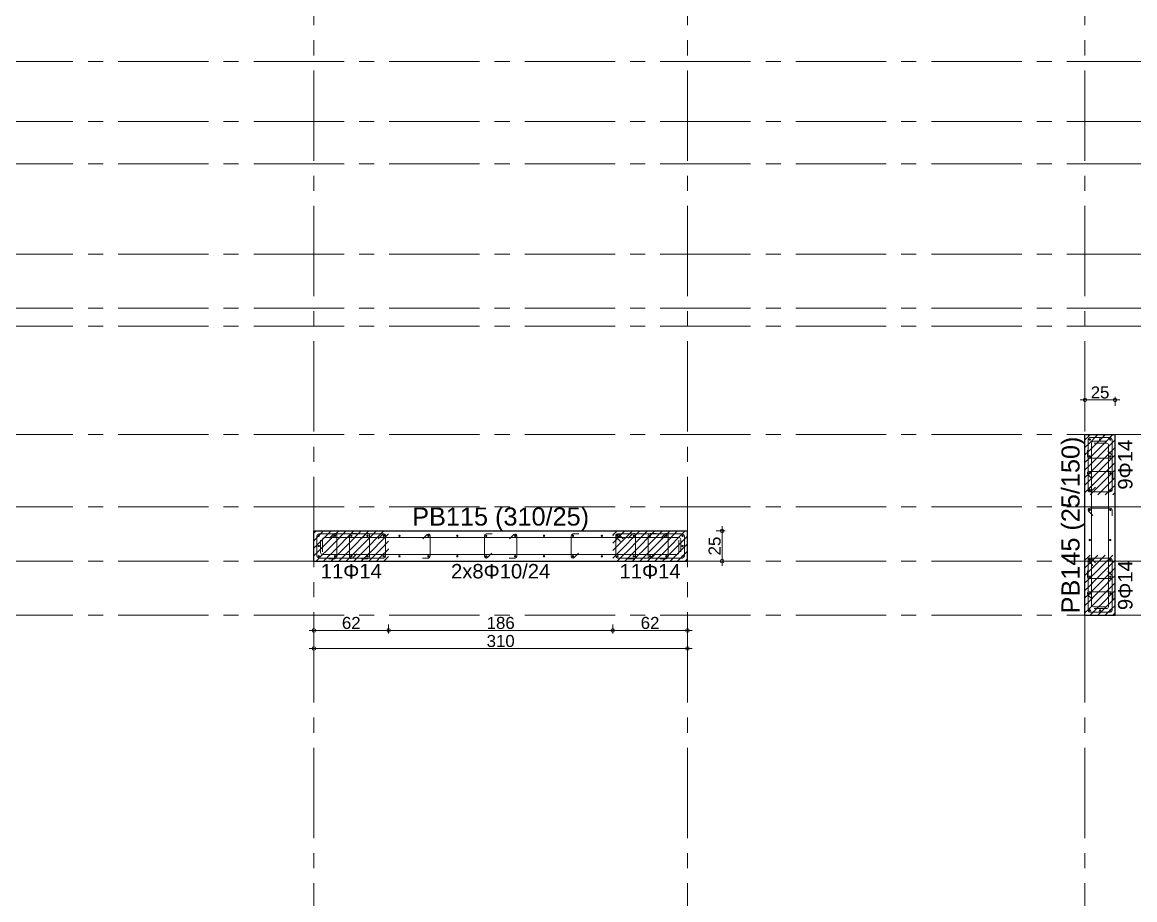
# Model space of a CAD drawing. Header units: millimetres. Extents: x 2232 to 85269, y -3593 to 5869.
# Drawn here: x 18174 to 19097, y 3704 to 4433 of the extents above; entities that cross this region are included whole.
import ezdxf

# ---------------------------------------------------------------- set-up
doc = ezdxf.new("R2010")
doc.units = ezdxf.units.MM
doc.linetypes.add('CENTER2', pattern=[112.5, 75, -12.5, 12.5, -12.5])
doc.linetypes.add('DASHDOT2', pattern=[12.7, 6.35, -3.175, 0, -3.175])
doc.layers.add('aks', color=251, linetype='DASHDOT2', lineweight=35)
for name, color, linetype in [('Donatı Yazısı', 7, 'Continuous'), ('Donatı Çizgisi', 7, 'Continuous'), ('Kolon', 7, 'Continuous'), ('Ölçülendirme', 7, 'Continuous')]:
    doc.layers.add(name, color=color, linetype=linetype)
doc.styles.add('arial_1_18', font='arial.ttf', dxfattribs={"height": 0.2})

# ---------------------------------------------------------------- blocks, each defined once
blk = doc.blocks.new('IDE912Entity7120')
at = {"layer": 'aks', "color": 250, "linetype": 'CENTER2', "lineweight": 5}
blk.add_lwpolyline([(444.42, 1455), (3754.42, 1455)], dxfattribs=at)
blk = doc.blocks.new('IDE912Entity7145')
at = {"layer": 'aks', "color": 250, "linetype": 'CENTER2', "lineweight": 5}
blk.add_lwpolyline([(444.42, 1085), (3754.42, 1085)], dxfattribs=at)
blk = doc.blocks.new('IDE912Entity7146')
at = {"layer": 'aks', "color": 250, "linetype": 'CENTER2', "lineweight": 5}
blk.add_lwpolyline([(444.42, 1235), (3754.42, 1235)], dxfattribs=at)
blk = doc.blocks.new('IDE912Entity7149')
at = {"layer": 'aks', "color": 250, "linetype": 'CENTER2', "lineweight": 5}
blk.add_lwpolyline([(444.42, 1040), (3754.42, 1040)], dxfattribs=at)
blk = doc.blocks.new('IDE912Entity7150')
at = {"layer": 'aks', "color": 250, "linetype": 'CENTER2', "lineweight": 5}
blk.add_lwpolyline([(444.42, 1295), (3754.42, 1295)], dxfattribs=at)
blk = doc.blocks.new('IDE912Entity7151')
at = {"layer": 'aks', "color": 250, "linetype": 'CENTER2', "lineweight": 5}
blk.add_lwpolyline([(444.42, 1405), (3754.42, 1405)], dxfattribs=at)
blk = doc.blocks.new('IDE912Entity7152')
at = {"layer": 'aks', "color": 250, "linetype": 'CENTER2', "lineweight": 5}
blk.add_lwpolyline([(444.42, 1250), (3754.42, 1250)], dxfattribs=at)
blk = doc.blocks.new('IDE912Entity7153')
at = {"layer": 'aks', "color": 250, "linetype": 'CENTER2', "lineweight": 5}
blk.add_lwpolyline([(444.42, 995), (3754.42, 995)], dxfattribs=at)
blk = doc.blocks.new('IDE912Entity7154')
at = {"layer": 'aks', "color": 250, "linetype": 'CENTER2', "lineweight": 5}
blk.add_lwpolyline([(444.42, 1145), (3754.42, 1145)], dxfattribs=at)
blk = doc.blocks.new('IDE912Entity7155')
at = {"layer": 'aks', "color": 250, "linetype": 'CENTER2', "lineweight": 5}
blk.add_lwpolyline([(444.42, 1370), (3754.42, 1370)], dxfattribs=at)
blk = doc.blocks.new('IDE912Entity7161')
at = {"layer": 'aks', "color": 250, "linetype": 'CENTER2', "lineweight": 5}
blk.add_lwpolyline([(2294.42, 360), (2294.42, 2530)], dxfattribs=at)
blk = doc.blocks.new('IDE912Entity7162')
at = {"layer": 'aks', "color": 250, "linetype": 'CENTER2', "lineweight": 5}
blk.add_lwpolyline([(2934.42, 360), (2934.42, 2530)], dxfattribs=at)
blk = doc.blocks.new('IDE912Entity7163')
at = {"layer": 'aks', "color": 250, "linetype": 'CENTER2', "lineweight": 5}
blk.add_lwpolyline([(2604.42, 360), (2604.42, 2530)], dxfattribs=at)

msp = doc.modelspace()

# ---------------------------------------------------------------- hatches: boundary and pattern name
at = {"layer": 'Donatı Çizgisi', "linetype": 'Continuous', "lineweight": 5}
h = msp.add_hatch(color=5, dxfattribs=at)
edge = h.paths.add_edge_path(flags=0)
edge.add_arc((19059.66, 4086.72), 1, 0, 360)
h = msp.add_hatch(color=5, dxfattribs=at)
edge = h.paths.add_edge_path(flags=0)
edge.add_arc((19068.16, 4086.72), 1, 0, 360)
h = msp.add_hatch(color=5, dxfattribs=at)
edge = h.paths.add_edge_path(flags=0)
edge.add_arc((19076.66, 4086.72), 1, 0, 360)
h = msp.add_hatch(color=5, dxfattribs=at)
edge = h.paths.add_edge_path(flags=0)
edge.add_arc((19059.66, 4072.72), 1, 0, 360)
h = msp.add_hatch(color=5, dxfattribs=at)
edge = h.paths.add_edge_path(flags=0)
edge.add_arc((19076.66, 4072.72), 1, 0, 360)
h = msp.add_hatch(color=5, dxfattribs=at)
edge = h.paths.add_edge_path(flags=0)
edge.add_arc((19059.66, 4058.72), 1, 0, 360)
h = msp.add_hatch(color=5, dxfattribs=at)
edge = h.paths.add_edge_path(flags=0)
edge.add_arc((19076.66, 4058.72), 1, 0, 360)
h = msp.add_hatch(color=5, dxfattribs=at)
edge = h.paths.add_edge_path(flags=0)
edge.add_arc((19059.66, 4044.72), 1, 0, 360)
h = msp.add_hatch(color=5, dxfattribs=at)
edge = h.paths.add_edge_path(flags=0)
edge.add_arc((19076.66, 4044.72), 1, 0, 360)
h = msp.add_hatch(color=5, dxfattribs=at)
edge = h.paths.add_edge_path(flags=0)
edge.add_arc((19059.66, 4028.22), 1, 0, 360)
h = msp.add_hatch(color=5, dxfattribs=at)
edge = h.paths.add_edge_path(flags=0)
edge.add_arc((19076.66, 4028.22), 1, 0, 360)
h = msp.add_hatch(color=5, dxfattribs=at)
edge = h.paths.add_edge_path(flags=0)
edge.add_arc((18419.66, 4006.72), 1, 0, 360)
h = msp.add_hatch(color=5, dxfattribs=at)
edge = h.paths.add_edge_path(flags=0)
edge.add_arc((18433.16, 4006.72), 1, 0, 360)
h = msp.add_hatch(color=5, dxfattribs=at)
edge = h.paths.add_edge_path(flags=0)
edge.add_arc((18446.66, 4006.72), 1, 0, 360)
h = msp.add_hatch(color=5, dxfattribs=at)
edge = h.paths.add_edge_path(flags=0)
edge.add_arc((18460.16, 4006.72), 1, 0, 360)
h = msp.add_hatch(color=5, dxfattribs=at)
edge = h.paths.add_edge_path(flags=0)
edge.add_arc((18473.66, 4006.72), 1, 0, 360)
h = msp.add_hatch(color=5, dxfattribs=at)
edge = h.paths.add_edge_path(flags=0)
edge.add_arc((18486.66, 4006.72), 1, 0, 360)
h = msp.add_hatch(color=5, dxfattribs=at)
edge = h.paths.add_edge_path(flags=0)
edge.add_arc((18510.66, 4006.72), 1, 0, 360)
h = msp.add_hatch(color=5, dxfattribs=at)
edge = h.paths.add_edge_path(flags=0)
edge.add_arc((18534.66, 4006.72), 1, 0, 360)
h = msp.add_hatch(color=5, dxfattribs=at)
edge = h.paths.add_edge_path(flags=0)
edge.add_arc((18558.66, 4006.72), 1, 0, 360)
h = msp.add_hatch(color=5, dxfattribs=at)
edge = h.paths.add_edge_path(flags=0)
edge.add_arc((18582.66, 4006.72), 1, 0, 360)
h = msp.add_hatch(color=5, dxfattribs=at)
edge = h.paths.add_edge_path(flags=0)
edge.add_arc((18606.66, 4006.72), 1, 0, 360)
h = msp.add_hatch(color=5, dxfattribs=at)
edge = h.paths.add_edge_path(flags=0)
edge.add_arc((18630.66, 4006.72), 1, 0, 360)
h = msp.add_hatch(color=5, dxfattribs=at)
edge = h.paths.add_edge_path(flags=0)
edge.add_arc((18654.66, 4006.72), 1, 0, 360)
h = msp.add_hatch(color=5, dxfattribs=at)
edge = h.paths.add_edge_path(flags=0)
edge.add_arc((18667.66, 4006.72), 1, 0, 360)
h = msp.add_hatch(color=5, dxfattribs=at)
edge = h.paths.add_edge_path(flags=0)
edge.add_arc((18681.16, 4006.72), 1, 0, 360)
h = msp.add_hatch(color=5, dxfattribs=at)
edge = h.paths.add_edge_path(flags=0)
edge.add_arc((18694.66, 4006.72), 1, 0, 360)
h = msp.add_hatch(color=5, dxfattribs=at)
edge = h.paths.add_edge_path(flags=0)
edge.add_arc((18708.16, 4006.72), 1, 0, 360)
h = msp.add_hatch(color=5, dxfattribs=at)
edge = h.paths.add_edge_path(flags=0)
edge.add_arc((18721.66, 4006.72), 1, 0, 360)
h = msp.add_hatch(color=5, dxfattribs=at)
edge = h.paths.add_edge_path(flags=0)
edge.add_arc((18419.66, 3998.22), 1, 0, 360)
h = msp.add_hatch(color=5, dxfattribs=at)
edge = h.paths.add_edge_path(flags=0)
edge.add_arc((18721.66, 3998.22), 1, 0, 360)
h = msp.add_hatch(color=5, dxfattribs=at)
edge = h.paths.add_edge_path(flags=0)
edge.add_arc((19059.66, 4003.22), 1, 0, 360)
h = msp.add_hatch(color=5, dxfattribs=at)
edge = h.paths.add_edge_path(flags=0)
edge.add_arc((19076.66, 4003.22), 1, 0, 360)
h = msp.add_hatch(color=5, dxfattribs=at)
edge = h.paths.add_edge_path(flags=0)
edge.add_arc((18419.66, 3989.72), 1, 0, 360)
h = msp.add_hatch(color=5, dxfattribs=at)
edge = h.paths.add_edge_path(flags=0)
edge.add_arc((18433.16, 3989.72), 1, 0, 360)
h = msp.add_hatch(color=5, dxfattribs=at)
edge = h.paths.add_edge_path(flags=0)
edge.add_arc((18446.66, 3989.72), 1, 0, 360)
h = msp.add_hatch(color=5, dxfattribs=at)
edge = h.paths.add_edge_path(flags=0)
edge.add_arc((18460.16, 3989.72), 1, 0, 360)
h = msp.add_hatch(color=5, dxfattribs=at)
edge = h.paths.add_edge_path(flags=0)
edge.add_arc((18473.66, 3989.72), 1, 0, 360)
h = msp.add_hatch(color=5, dxfattribs=at)
edge = h.paths.add_edge_path(flags=0)
edge.add_arc((18486.66, 3989.72), 1, 0, 360)
h = msp.add_hatch(color=5, dxfattribs=at)
edge = h.paths.add_edge_path(flags=0)
edge.add_arc((18510.66, 3989.72), 1, 0, 360)
h = msp.add_hatch(color=5, dxfattribs=at)
edge = h.paths.add_edge_path(flags=0)
edge.add_arc((18534.66, 3989.72), 1, 0, 360)
h = msp.add_hatch(color=5, dxfattribs=at)
edge = h.paths.add_edge_path(flags=0)
edge.add_arc((18558.66, 3989.72), 1, 0, 360)
h = msp.add_hatch(color=5, dxfattribs=at)
edge = h.paths.add_edge_path(flags=0)
edge.add_arc((18582.66, 3989.72), 1, 0, 360)
h = msp.add_hatch(color=5, dxfattribs=at)
edge = h.paths.add_edge_path(flags=0)
edge.add_arc((18606.66, 3989.72), 1, 0, 360)
h = msp.add_hatch(color=5, dxfattribs=at)
edge = h.paths.add_edge_path(flags=0)
edge.add_arc((18630.66, 3989.72), 1, 0, 360)
h = msp.add_hatch(color=5, dxfattribs=at)
edge = h.paths.add_edge_path(flags=0)
edge.add_arc((18654.66, 3989.72), 1, 0, 360)
h = msp.add_hatch(color=5, dxfattribs=at)
edge = h.paths.add_edge_path(flags=0)
edge.add_arc((18667.66, 3989.72), 1, 0, 360)
h = msp.add_hatch(color=5, dxfattribs=at)
edge = h.paths.add_edge_path(flags=0)
edge.add_arc((18681.16, 3989.72), 1, 0, 360)
h = msp.add_hatch(color=5, dxfattribs=at)
edge = h.paths.add_edge_path(flags=0)
edge.add_arc((18694.66, 3989.72), 1, 0, 360)
h = msp.add_hatch(color=5, dxfattribs=at)
edge = h.paths.add_edge_path(flags=0)
edge.add_arc((18708.16, 3989.72), 1, 0, 360)
h = msp.add_hatch(color=5, dxfattribs=at)
edge = h.paths.add_edge_path(flags=0)
edge.add_arc((18721.66, 3989.72), 1, 0, 360)
h = msp.add_hatch(color=5, dxfattribs=at)
edge = h.paths.add_edge_path(flags=0)
edge.add_arc((19059.66, 3986.72), 1, 0, 360)
h = msp.add_hatch(color=5, dxfattribs=at)
edge = h.paths.add_edge_path(flags=0)
edge.add_arc((19076.66, 3986.72), 1, 0, 360)
h = msp.add_hatch(color=5, dxfattribs=at)
edge = h.paths.add_edge_path(flags=0)
edge.add_arc((19059.66, 3972.72), 1, 0, 360)
h = msp.add_hatch(color=5, dxfattribs=at)
edge = h.paths.add_edge_path(flags=0)
edge.add_arc((19076.66, 3972.72), 1, 0, 360)
h = msp.add_hatch(color=5, dxfattribs=at)
edge = h.paths.add_edge_path(flags=0)
edge.add_arc((19059.66, 3958.72), 1, 0, 360)
h = msp.add_hatch(color=5, dxfattribs=at)
edge = h.paths.add_edge_path(flags=0)
edge.add_arc((19076.66, 3958.72), 1, 0, 360)
h = msp.add_hatch(color=5, dxfattribs=at)
edge = h.paths.add_edge_path(flags=0)
edge.add_arc((19059.66, 3944.72), 1, 0, 360)
h = msp.add_hatch(color=5, dxfattribs=at)
edge = h.paths.add_edge_path(flags=0)
edge.add_arc((19068.16, 3944.72), 1, 0, 360)
h = msp.add_hatch(color=5, dxfattribs=at)
edge = h.paths.add_edge_path(flags=0)
edge.add_arc((19076.66, 3944.72), 1, 0, 360)

# ---------------------------------------------------------------- linework, layer by layer
at = {"layer": 'Donatı Çizgisi', "color": 5, "linetype": 'Continuous', "lineweight": 5}
for points in [[(19058.16, 4044.72), (19058.16, 4086.72)], [(19059.66, 4088.22), (19076.66, 4088.22)], [(19078.16, 4086.72), (19078.16, 4044.72)], [(19058.6, 4045.78), (19062.13, 4049.31)], [(19064.26, 4047.19), (19060.72, 4043.66)], [(19076.66, 4043.22), (19059.66, 4043.22)], [(18473.66, 4008.22), (18419.66, 4008.22)], [(18472.6, 4007.78), (18469.06, 4004.24)], [(18667.66, 4008.22), (18721.66, 4008.22)], [(18668.72, 4007.78), (18672.26, 4004.24)], [(18418.16, 4006.72), (18418.16, 3989.72)], [(18471.18, 4002.12), (18474.72, 4005.66)], [(18475.16, 3989.72), (18475.16, 4006.72)], [(18666.16, 3989.72), (18666.16, 4006.72)], [(18670.13, 4002.12), (18666.6, 4005.66)], [(18723.16, 4006.72), (18723.16, 3989.72)], [(18419.66, 3988.22), (18473.66, 3988.22)], [(18721.66, 3988.22), (18667.66, 3988.22)], [(19058.16, 3986.72), (19058.16, 3944.72)], [(19058.6, 3985.66), (19062.13, 3982.12)], [(19076.66, 3988.22), (19059.66, 3988.22)], [(19064.26, 3984.24), (19060.72, 3987.78)], [(19078.16, 3944.72), (19078.16, 3986.72)], [(19059.66, 3943.22), (19076.66, 3943.22)]]:
    msp.add_lwpolyline(points, dxfattribs=at)
at = {"layer": 'Donatı Çizgisi', "color": 1, "linetype": 'Continuous', "lineweight": 5}
for points in [[(19061.16, 3949.22), (19061.16, 4083.72)], [(19062.66, 4085.22), (19073.06, 4085.22)], [(19073.66, 4083.72), (19063.26, 4083.72)], [(19075.16, 3947.72), (19075.16, 4082.22)], [(19057.66, 4072.72), (19057.66, 4077.72)], [(19074.68, 4077.31), (19078.22, 4073.78)], [(19077.16, 4071.22), (19059.16, 4071.22)], [(19061.63, 4054.12), (19058.1, 4057.66)], [(19059.16, 4060.22), (19077.16, 4060.22)], [(19078.66, 4058.72), (19078.66, 4053.72)], [(19062.13, 4023.62), (19058.6, 4027.16)], [(19059.66, 4029.72), (19076.66, 4029.72)], [(19078.16, 4028.22), (19078.16, 4023.22)], [(18428.56, 4004.74), (18432.1, 4008.28)], [(18446.66, 4008.72), (18451.66, 4008.72)], [(18455.56, 4004.74), (18459.1, 4008.28)], [(18506.06, 4004.24), (18509.6, 4007.78)], [(18558.66, 4008.22), (18563.66, 4008.22)], [(18578.06, 4004.24), (18581.6, 4007.78)], [(18630.66, 4008.22), (18635.66, 4008.22)], [(18676.56, 4004.74), (18680.1, 4008.28)], [(18694.66, 4008.72), (18699.66, 4008.72)], [(18703.56, 4004.74), (18707.1, 4008.28)], [(18421.16, 4003.12), (18421.16, 3992.72)], [(18422.66, 3993.32), (18422.66, 4003.72)], [(18424.16, 4005.22), (18718.66, 4005.22)], [(18434.66, 4007.22), (18434.66, 3989.22)], [(18445.16, 3989.22), (18445.16, 4007.22)], [(18461.66, 4007.22), (18461.66, 3989.22)], [(18512.16, 4006.72), (18512.16, 3989.72)], [(18557.16, 3989.72), (18557.16, 4006.72)], [(18584.16, 4006.72), (18584.16, 3989.72)], [(18629.16, 3989.72), (18629.16, 4006.72)], [(18682.66, 4007.22), (18682.66, 3989.22)], [(18693.16, 3989.22), (18693.16, 4007.22)], [(18709.66, 4007.22), (18709.66, 3989.22)], [(18718.66, 3992.72), (18718.66, 4003.12)], [(18720.16, 4003.72), (18720.16, 3993.32)], [(18422.66, 3991.22), (18717.16, 3991.22)], [(18451.26, 3991.69), (18447.72, 3988.16)], [(18563.26, 3992.19), (18559.72, 3988.66)], [(18635.26, 3992.19), (18631.72, 3988.66)], [(18699.26, 3991.69), (18695.72, 3988.16)], [(18433.16, 3987.72), (18428.16, 3987.72)], [(18460.16, 3987.72), (18455.16, 3987.72)], [(18510.66, 3988.22), (18505.66, 3988.22)], [(18582.66, 3988.22), (18577.66, 3988.22)], [(18681.16, 3987.72), (18676.16, 3987.72)], [(18708.16, 3987.72), (18703.16, 3987.72)], [(19057.66, 3972.72), (19057.66, 3977.72)], [(19077.16, 3971.22), (19059.16, 3971.22)], [(19074.68, 3977.31), (19078.22, 3973.78)], [(19061.63, 3954.12), (19058.1, 3957.66)], [(19059.16, 3960.22), (19077.16, 3960.22)], [(19078.66, 3958.72), (19078.66, 3953.72)], [(19073.06, 3947.72), (19062.66, 3947.72)], [(19063.26, 3946.22), (19073.66, 3946.22)]]:
    msp.add_lwpolyline(points, dxfattribs=at)
at = {"layer": 'Donatı Çizgisi', "color": 5, "linetype": 'Continuous', "lineweight": 5}
for centre, start, end in [((19059.66, 4086.72), 90, 180), ((19076.66, 4086.72), 0, 90), ((19059.66, 4044.72), 135, 270), ((19059.66, 4044.72), 180, 315), ((19076.66, 4044.72), 270, 0), ((18419.66, 4006.72), 90, 180), ((18473.66, 4006.72), 360, 135), ((18473.66, 4006.72), 315, 90), ((18667.66, 4006.72), 90, 225), ((18667.66, 4006.72), 45, 180), ((18721.66, 4006.72), 0, 90), ((18419.66, 3989.72), 180, 270), ((18473.66, 3989.72), 270, 360), ((18667.66, 3989.72), 180, 270), ((18721.66, 3989.72), 270, 0), ((19059.66, 3986.72), 45, 180), ((19059.66, 3986.72), 90, 225), ((19076.66, 3986.72), 0, 90), ((19059.66, 3944.72), 180, 270), ((19076.66, 3944.72), 270, 0)]:
    msp.add_arc(centre, 1.5, start, end, dxfattribs=at)
at = {"layer": 'Donatı Çizgisi', "color": 1, "linetype": 'Continuous', "lineweight": 5}
for centre, start, end in [((19062.66, 4083.72), 90, 180), ((19073.66, 4082.22), 0, 90), ((19059.16, 4072.72), 180, 270), ((19077.16, 4072.72), 270, 45), ((19059.16, 4058.72), 90, 225), ((19077.16, 4058.72), 0, 90), ((19059.66, 4028.22), 90, 225), ((19076.66, 4028.22), 0, 90), ((18433.16, 4007.22), 0, 135), ((18446.66, 4007.22), 90, 180), ((18460.16, 4007.22), 0, 135), ((18510.66, 4006.72), 0, 135), ((18558.66, 4006.72), 90, 180), ((18582.66, 4006.72), 0, 135), ((18630.66, 4006.72), 90, 180), ((18681.16, 4007.22), 0, 135), ((18694.66, 4007.22), 90, 180), ((18708.16, 4007.22), 0, 135), ((18424.16, 4003.72), 90, 180), ((18718.66, 4003.72), 0, 90), ((18422.66, 3992.72), 180, 270), ((18433.16, 3989.22), 270, 0), ((18446.66, 3989.22), 180, 315), ((18460.16, 3989.22), 270, 0), ((18510.66, 3989.72), 270, 0), ((18558.66, 3989.72), 180, 315), ((18582.66, 3989.72), 270, 0), ((18630.66, 3989.72), 180, 315), ((18681.16, 3989.22), 270, 0), ((18694.66, 3989.22), 180, 315), ((18708.16, 3989.22), 270, 0), ((18717.16, 3992.72), 270, 0), ((19059.16, 3972.72), 180, 270), ((19077.16, 3972.72), 270, 45), ((19059.16, 3958.72), 90, 225), ((19077.16, 3958.72), 0, 90), ((19062.66, 3949.22), 180, 270), ((19073.66, 3947.72), 270, 0)]:
    msp.add_arc(centre, 1.5, start, end, dxfattribs=at)
at = {"layer": 'Kolon', "color": 33, "linetype": 'Continuous', "lineweight": -3}
for points in [[(19055.66, 3940.72), (19055.66, 4090.72)], [(19055.66, 4090.72), (19080.66, 4090.72)], [(19080.66, 3940.72), (19080.66, 4090.72)], [(18415.66, 4010.72), (18725.66, 4010.72)], [(18415.66, 3985.72), (18415.66, 4010.72)], [(18725.66, 3985.72), (18725.66, 4010.72)], [(18415.66, 3985.72), (18725.66, 3985.72)], [(19055.66, 3940.72), (19080.66, 3940.72)]]:
    msp.add_lwpolyline(points, dxfattribs=at)
at = {"layer": 'Kolon', "color": 251, "linetype": 'Continuous', "lineweight": -3}
for points in [[(19058.74, 4083.22), (19066.24, 4090.72)], [(19058.74, 4089.47), (19059.99, 4090.72)], [(19071.24, 4083.22), (19078.74, 4090.72)], [(19071.24, 4089.47), (19072.49, 4090.72)], [(19055.66, 4086.39), (19058.74, 4089.47)], [(19055.66, 4080.14), (19058.74, 4083.22)], [(19058.74, 4070.72), (19071.24, 4083.22)], [(19058.74, 4076.97), (19064.99, 4083.22)], [(19064.99, 4083.22), (19071.24, 4089.47)], [(19071.24, 4076.97), (19077.49, 4083.22)], [(19077.49, 4083.22), (19080.66, 4086.39)], [(19055.66, 4073.89), (19058.74, 4076.97)], [(19064.99, 4070.72), (19071.24, 4076.97)], [(19071.24, 4070.72), (19080.66, 4080.14)], [(19077.49, 4070.72), (19080.66, 4073.89)], [(19055.66, 4067.64), (19058.74, 4070.72)], [(19055.66, 4061.39), (19058.74, 4064.47)], [(19058.74, 4058.22), (19071.24, 4070.72)], [(19058.74, 4064.47), (19064.99, 4070.72)], [(19064.99, 4058.22), (19071.24, 4064.47)], [(19071.24, 4064.47), (19077.49, 4070.72)], [(19071.24, 4058.22), (19080.66, 4067.64)], [(19055.66, 4055.14), (19058.74, 4058.22)], [(19058.74, 4045.72), (19071.24, 4058.22)], [(19058.74, 4051.97), (19064.99, 4058.22)], [(19071.24, 4051.97), (19077.49, 4058.22)], [(19071.24, 4045.72), (19080.66, 4055.14)], [(19077.49, 4058.22), (19080.66, 4061.39)], [(19055.66, 4048.89), (19058.74, 4051.97)], [(19055.66, 4042.64), (19058.74, 4045.72)], [(19059.99, 4040.72), (19064.99, 4045.72)], [(19064.99, 4045.72), (19071.24, 4051.97)], [(19066.24, 4040.72), (19071.24, 4045.72)], [(19072.49, 4040.72), (19077.49, 4045.72)], [(19077.49, 4045.72), (19080.66, 4048.89)], [(19078.74, 4040.72), (19080.66, 4042.64)], [(18415.66, 4008.89), (18417.49, 4010.72)], [(18415.66, 4002.64), (18421.24, 4008.22)], [(18421.24, 4008.22), (18423.74, 4010.72)], [(18421.24, 3995.72), (18433.74, 4008.22)], [(18421.24, 4001.97), (18427.49, 4008.22)], [(18427.49, 4008.22), (18429.99, 4010.72)], [(18433.74, 4008.22), (18436.24, 4010.72)], [(18433.74, 3995.72), (18446.24, 4008.22)], [(18433.74, 4001.97), (18439.99, 4008.22)], [(18439.99, 4008.22), (18442.49, 4010.72)], [(18446.24, 4008.22), (18448.74, 4010.72)], [(18446.24, 3995.72), (18458.74, 4008.22)], [(18446.24, 4001.97), (18452.49, 4008.22)], [(18452.49, 4008.22), (18454.99, 4010.72)], [(18458.74, 4008.22), (18461.24, 4010.72)], [(18458.74, 3995.72), (18471.24, 4008.22)], [(18458.74, 4001.97), (18464.99, 4008.22)], [(18464.99, 4008.22), (18467.49, 4010.72)], [(18471.24, 4008.22), (18473.74, 4010.72)], [(18471.24, 4001.97), (18477.49, 4008.22)], [(18477.49, 4008.22), (18477.66, 4008.39)], [(18663.66, 4000.64), (18671.24, 4008.22)], [(18663.66, 4006.89), (18664.99, 4008.22)], [(18664.99, 4008.22), (18667.49, 4010.72)], [(18671.24, 4008.22), (18673.74, 4010.72)], [(18671.24, 3995.72), (18683.74, 4008.22)], [(18671.24, 4001.97), (18677.49, 4008.22)], [(18677.49, 4008.22), (18679.99, 4010.72)], [(18683.74, 4008.22), (18686.24, 4010.72)], [(18683.74, 3995.72), (18696.24, 4008.22)], [(18683.74, 4001.97), (18689.99, 4008.22)], [(18689.99, 4008.22), (18692.49, 4010.72)], [(18696.24, 4008.22), (18698.74, 4010.72)], [(18696.24, 3995.72), (18708.74, 4008.22)], [(18696.24, 4001.97), (18702.49, 4008.22)], [(18702.49, 4008.22), (18704.99, 4010.72)], [(18708.74, 4008.22), (18711.24, 4010.72)], [(18708.74, 3995.72), (18721.24, 4008.22)], [(18708.74, 4001.97), (18714.99, 4008.22)], [(18714.99, 4008.22), (18717.49, 4010.72)], [(18721.24, 4008.22), (18723.74, 4010.72)], [(18415.66, 3996.39), (18421.24, 4001.97)], [(18427.49, 3995.72), (18433.74, 4001.97)], [(18439.99, 3995.72), (18446.24, 4001.97)], [(18452.49, 3995.72), (18458.74, 4001.97)], [(18464.99, 3995.72), (18471.24, 4001.97)], [(18471.24, 3995.72), (18477.66, 4002.14)], [(18664.99, 3995.72), (18671.24, 4001.97)], [(18677.49, 3995.72), (18683.74, 4001.97)], [(18689.99, 3995.72), (18696.24, 4001.97)], [(18702.49, 3995.72), (18708.74, 4001.97)], [(18714.99, 3995.72), (18721.24, 4001.97)], [(18721.24, 4001.97), (18725.66, 4006.39)], [(18721.24, 3995.72), (18725.66, 4000.14)], [(18415.66, 3990.14), (18421.24, 3995.72)], [(18417.49, 3985.72), (18421.24, 3989.47)], [(18421.24, 3989.47), (18427.49, 3995.72)], [(18423.74, 3985.72), (18433.74, 3995.72)], [(18429.99, 3985.72), (18433.74, 3989.47)], [(18433.74, 3989.47), (18439.99, 3995.72)], [(18436.24, 3985.72), (18446.24, 3995.72)], [(18442.49, 3985.72), (18446.24, 3989.47)], [(18446.24, 3989.47), (18452.49, 3995.72)], [(18448.74, 3985.72), (18458.74, 3995.72)], [(18454.99, 3985.72), (18458.74, 3989.47)], [(18458.74, 3989.47), (18464.99, 3995.72)], [(18461.24, 3985.72), (18471.24, 3995.72)], [(18467.49, 3985.72), (18471.24, 3989.47)], [(18471.24, 3989.47), (18477.49, 3995.72)], [(18473.74, 3985.72), (18477.66, 3989.64)], [(18477.49, 3995.72), (18477.66, 3995.89)], [(18663.66, 3988.14), (18671.24, 3995.72)], [(18663.66, 3994.39), (18664.99, 3995.72)], [(18667.49, 3985.72), (18671.24, 3989.47)], [(18671.24, 3989.47), (18677.49, 3995.72)], [(18673.74, 3985.72), (18683.74, 3995.72)], [(18679.99, 3985.72), (18683.74, 3989.47)], [(18683.74, 3989.47), (18689.99, 3995.72)], [(18686.24, 3985.72), (18696.24, 3995.72)], [(18692.49, 3985.72), (18696.24, 3989.47)], [(18696.24, 3989.47), (18702.49, 3995.72)], [(18698.74, 3985.72), (18708.74, 3995.72)], [(18704.99, 3985.72), (18708.74, 3989.47)], [(18708.74, 3989.47), (18714.99, 3995.72)], [(18711.24, 3985.72), (18721.24, 3995.72)], [(18717.49, 3985.72), (18721.24, 3989.47)], [(18721.24, 3989.47), (18725.66, 3993.89)], [(19055.66, 3986.39), (19058.74, 3989.47)], [(19058.74, 3983.22), (19066.24, 3990.72)], [(19058.74, 3989.47), (19059.99, 3990.72)], [(19064.99, 3983.22), (19071.24, 3989.47)], [(19071.24, 3983.22), (19078.74, 3990.72)], [(19071.24, 3989.47), (19072.49, 3990.72)], [(18723.74, 3985.72), (18725.66, 3987.64)], [(19055.66, 3980.14), (19058.74, 3983.22)], [(19058.74, 3970.72), (19071.24, 3983.22)], [(19058.74, 3976.97), (19064.99, 3983.22)], [(19071.24, 3976.97), (19077.49, 3983.22)], [(19071.24, 3970.72), (19080.66, 3980.14)], [(19077.49, 3983.22), (19080.66, 3986.39)], [(19055.66, 3973.89), (19058.74, 3976.97)], [(19055.66, 3967.64), (19058.74, 3970.72)], [(19058.74, 3958.22), (19071.24, 3970.72)], [(19058.74, 3964.47), (19064.99, 3970.72)], [(19064.99, 3970.72), (19071.24, 3976.97)], [(19071.24, 3964.47), (19077.49, 3970.72)], [(19077.49, 3970.72), (19080.66, 3973.89)], [(19055.66, 3961.39), (19058.74, 3964.47)], [(19064.99, 3958.22), (19071.24, 3964.47)], [(19071.24, 3958.22), (19080.66, 3967.64)], [(19077.49, 3958.22), (19080.66, 3961.39)], [(19055.66, 3955.14), (19058.74, 3958.22)], [(19058.74, 3945.72), (19071.24, 3958.22)], [(19058.74, 3951.97), (19064.99, 3958.22)], [(19071.24, 3951.97), (19077.49, 3958.22)], [(19071.24, 3945.72), (19080.66, 3955.14)], [(19055.66, 3948.89), (19058.74, 3951.97)], [(19055.66, 3942.64), (19058.74, 3945.72)], [(19059.99, 3940.72), (19064.99, 3945.72)], [(19064.99, 3945.72), (19071.24, 3951.97)], [(19066.24, 3940.72), (19071.24, 3945.72)], [(19072.49, 3940.72), (19077.49, 3945.72)], [(19077.49, 3945.72), (19080.66, 3948.89)], [(19078.74, 3940.72), (19080.66, 3942.64)]]:
    msp.add_lwpolyline(points, dxfattribs=at)
at = {"layer": 'Ölçülendirme', "color": 5, "linetype": 'Continuous', "lineweight": 5}
for points in [[(19084.66, 4119.52), (19051.66, 4119.52)], [(19055.66, 4114.52), (19055.66, 4122.02)], [(19080.66, 4114.52), (19080.66, 4122.02)], [(18749.46, 4010.72), (18756.96, 4010.72)], [(18754.46, 3981.72), (18754.46, 4014.72)], [(18749.46, 3985.72), (18756.96, 3985.72)], [(18411.66, 3928.12), (18729.66, 3928.12)], [(18415.66, 3933.12), (18415.66, 3925.62)], [(18477.66, 3933.12), (18477.66, 3925.62)], [(18663.66, 3933.12), (18663.66, 3925.62)], [(18725.66, 3933.12), (18725.66, 3925.62)], [(18415.66, 3918.12), (18415.66, 3910.62)], [(18725.66, 3918.12), (18725.66, 3910.62)], [(18411.66, 3913.12), (18729.66, 3913.12)]]:
    msp.add_lwpolyline(points, dxfattribs=at)
for centre in [(19055.66, 4119.52), (19080.66, 4119.52), (18754.46, 4010.72), (18754.46, 3985.72), (18415.66, 3928.12), (18477.66, 3928.12), (18663.66, 3928.12), (18725.66, 3928.12), (18415.66, 3913.12), (18725.66, 3913.12)]:
    msp.add_circle(centre, 1.5, dxfattribs=at)

# ---------------------------------------------------------------- block references
at = {"layer": 'aks'}
for name in ['IDE912Entity7161', 'IDE912Entity7163', 'IDE912Entity7162', 'IDE912Entity7120', 'IDE912Entity7151', 'IDE912Entity7155', 'IDE912Entity7150', 'IDE912Entity7152', 'IDE912Entity7146', 'IDE912Entity7154', 'IDE912Entity7145', 'IDE912Entity7149', 'IDE912Entity7153']:
    msp.add_blockref(name, (16121.24, 2945.72), dxfattribs=at)

# ---------------------------------------------------------------- texts
at = {"layer": 'Donatı Yazısı', "color": 1, "linetype": 'Continuous', "lineweight": 5, "style": 'arial_1_18'}
for p in [(19095.06, 4045.05), (19095.06, 3945.05)]:
    msp.add_text('9Φ14', height=12, rotation=90, dxfattribs=at).set_placement(p)
for s, p in [('11Φ14', (18421.33, 3971.32)), ('2x8Φ10/24', (18529.48, 3971.32)), ('11Φ14', (18669.33, 3971.32))]:
    msp.add_text(s, height=12, dxfattribs=at).set_placement(p)
at = {"layer": 'Kolon', "color": 1, "linetype": 'Continuous', "lineweight": 5, "style": 'arial_1_18'}
msp.add_text('PB145 (25/150)', height=15, rotation=90, dxfattribs=at).set_placement((19051.16, 3942.33))
msp.add_text('PB115 (310/25)', height=15, dxfattribs=at).set_placement((18497.27, 4015.22))
at = {"layer": 'Ölçülendirme', "color": 5, "linetype": 'Continuous', "lineweight": 5, "style": 'arial_1_18'}
for s, p in [('25', (19060.39, 4120.77)), ('62', (18438.89, 3929.37)), ('186', (18559.01, 3929.37)), ('62', (18686.89, 3929.37)), ('310', (18559.01, 3914.37))]:
    msp.add_text(s, height=10, dxfattribs=at).set_placement(p)
msp.add_text('25', height=10, rotation=90, dxfattribs=at).set_placement((18753.21, 3990.45))

doc.saveas('drawing.dxf')
